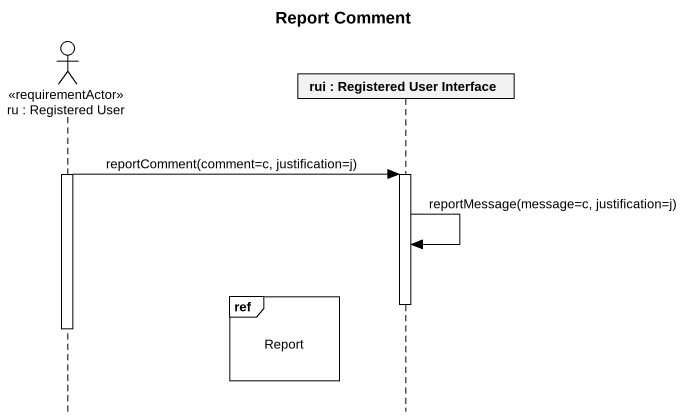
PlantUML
@startuml
title Report Comment
hide footbox
actor "ru : Registered User" as ru <<requirementActor>>
participant "rui : Registered User Interface" as rui

activate ru
ru -> rui : reportComment(comment=c, justification=j)
activate rui
rui -> rui : reportMessage(message=c, justification=j)
ref over rui : Report
deactivate rui
deactivate ru
@enduml
